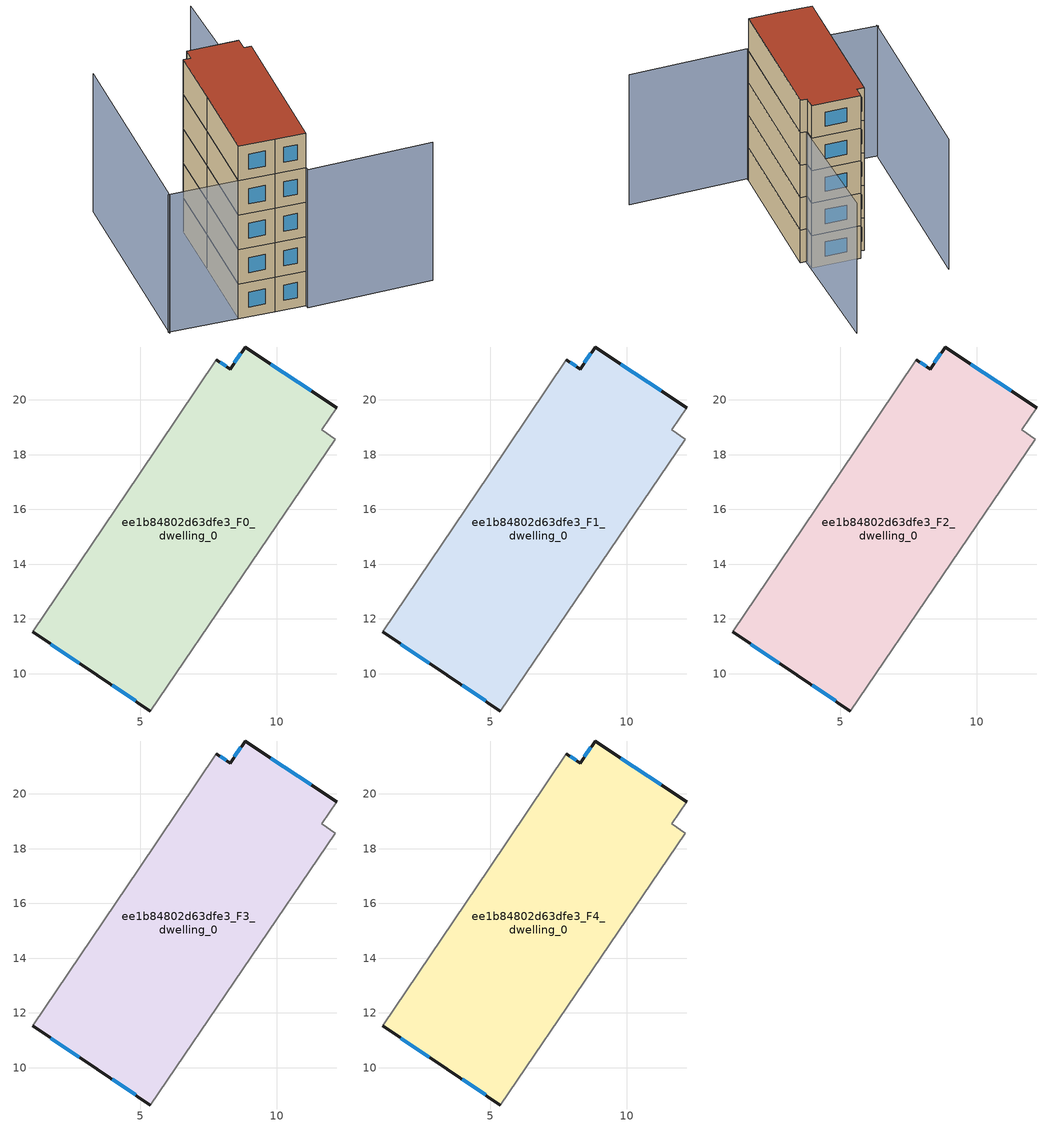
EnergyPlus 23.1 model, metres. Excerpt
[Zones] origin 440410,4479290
ee1b84802d63dfe3_F0_dwelling_0
 floor ground (EU_floor_Construction): 12.18,19.72 11.64,18.9 12.12,18.57 5.38,8.64 3.43,9.94 1.08,11.53 4.97,17.28 7.78,21.46 8.29,21.13 8.84,21.93 z0
 wall outside (EU_wall_Construction): 12.18,19.72 8.84,21.93 8.29,21.13 7.78,21.46 / 1.08,11.53 3.43,9.94 5.38,8.64 z0:3
 wall adiabatic (EU_wall_Construction): 5.38,8.64 12.12,18.57 11.64,18.9 12.18,19.72 / 7.78,21.46 4.97,17.28 1.08,11.53 z0:3
 window (EU_Window_Construction): 11.24,20.34 9.78,21.31 / 3.98,9.58 4.83,9 / 1.74,11.08 2.77,10.39 / 8.14,21.22 7.92,21.37 / 8.68,21.71 8.44,21.35 z0.84:2.16
ee1b84802d63dfe3_F1_dwelling_0
 floor to ee1b84802d63dfe3_F0_dwelling_0 (EU_floor_Construction): 12.18,19.72 11.64,18.9 12.12,18.57 5.38,8.64 3.43,9.94 1.08,11.53 4.97,17.28 7.78,21.46 8.29,21.13 8.84,21.93 z3
 wall outside (EU_wall_Construction): 12.18,19.72 8.84,21.93 8.29,21.13 7.78,21.46 / 1.08,11.53 3.43,9.94 5.38,8.64 z3:6
 wall adiabatic (EU_wall_Construction): 5.38,8.64 12.12,18.57 11.64,18.9 12.18,19.72 / 7.78,21.46 4.97,17.28 1.08,11.53 z3:6
 window (EU_Window_Construction): 11.24,20.34 9.78,21.31 / 3.98,9.58 4.83,9 / 1.74,11.08 2.77,10.39 / 8.14,21.22 7.92,21.37 / 8.68,21.71 8.44,21.35 z3.84:5.16
ee1b84802d63dfe3_F2_dwelling_0
 floor to ee1b84802d63dfe3_F1_dwelling_0 (EU_floor_Construction): 12.18,19.72 11.64,18.9 12.12,18.57 5.38,8.64 3.43,9.94 1.08,11.53 4.97,17.28 7.78,21.46 8.29,21.13 8.84,21.93 z6
 wall outside (EU_wall_Construction): 12.18,19.72 8.84,21.93 8.29,21.13 7.78,21.46 / 1.08,11.53 3.43,9.94 5.38,8.64 z6:9
 wall adiabatic (EU_wall_Construction): 5.38,8.64 12.12,18.57 11.64,18.9 12.18,19.72 / 7.78,21.46 4.97,17.28 1.08,11.53 z6:9
 window (EU_Window_Construction): 11.24,20.34 9.78,21.31 / 3.98,9.58 4.83,9 / 1.74,11.08 2.77,10.39 / 8.14,21.22 7.92,21.37 / 8.68,21.71 8.44,21.35 z6.84:8.16
ee1b84802d63dfe3_F3_dwelling_0
 floor to ee1b84802d63dfe3_F2_dwelling_0 (EU_floor_Construction): 12.18,19.72 11.64,18.9 12.12,18.57 5.38,8.64 3.43,9.94 1.08,11.53 4.97,17.28 7.78,21.46 8.29,21.13 8.84,21.93 z9
 wall outside (EU_wall_Construction): 12.18,19.72 8.84,21.93 8.29,21.13 7.78,21.46 / 1.08,11.53 3.43,9.94 5.38,8.64 z9:12
 wall adiabatic (EU_wall_Construction): 5.38,8.64 12.12,18.57 11.64,18.9 12.18,19.72 / 7.78,21.46 4.97,17.28 1.08,11.53 z9:12
 window (EU_Window_Construction): 11.24,20.34 9.78,21.31 / 3.98,9.58 4.83,9 / 1.74,11.08 2.77,10.39 / 8.14,21.22 7.92,21.37 / 8.68,21.71 8.44,21.35 z9.84:11.16
ee1b84802d63dfe3_F4_dwelling_0
 floor to ee1b84802d63dfe3_F3_dwelling_0 (EU_floor_Construction): 12.18,19.72 11.64,18.9 12.12,18.57 5.38,8.64 3.43,9.94 1.08,11.53 4.97,17.28 7.78,21.46 8.29,21.13 8.84,21.93 z12
 wall outside (EU_wall_Construction): 12.18,19.72 8.84,21.93 8.29,21.13 7.78,21.46 / 1.08,11.53 3.43,9.94 5.38,8.64 z12:15
 wall adiabatic (EU_wall_Construction): 5.38,8.64 12.12,18.57 11.64,18.9 12.18,19.72 / 7.78,21.46 4.97,17.28 1.08,11.53 z12:15
 window (EU_Window_Construction): 11.24,20.34 9.78,21.31 / 3.98,9.58 4.83,9 / 1.74,11.08 2.77,10.39 / 8.14,21.22 7.92,21.37 / 8.68,21.71 8.44,21.35 z12.84:14.16
 roof outside (EU_roof_Construction): 5.38,8.64 12.12,18.57 11.64,18.9 12.18,19.72 8.84,21.93 8.29,21.13 7.78,21.46 4.97,17.28 1.08,11.53 3.43,9.94 z15
shading: 13.49,3.23 5.22,8.38 / 5.22,8.38 17.33,27.86 / 6.02,28.27 -3.36,14.42 / 1.08,11.53 -3.36,14.54 z0:12
[Building]
EU S2 Campaign: North Axis=0; Terrain=City; Solar Distribution=FullExterior
[Site:Location]
Madrid: Latitude=40.5; Longitude=-3.5; Time Zone=1; Elevation=609
[SizingPeriod:WeatherFileDays]
AnnualSizingPeriod: Begin Month=1; Begin Day of Month=1; End Month=12; End Day of Month=31; Day of Week for Start Day=Monday; Use Weather File Daylight Saving Period=No; Use Weather File Rain and Snow Indicators=No
[MATERIAL]
EU_InternalMass_Material: Roughness=MediumRough; Thickness=0.1; Conductivity=1; Density=1800; Specific Heat=900; Thermal Absorptance=0.9; Solar Absorptance=0.7; Visible Absorptance=0.7
[MATERIAL:NOMASS] Roughness=MediumRough; Thermal Absorptance=0.9; Solar Absorptance=0.7; Visible Absorptance=0.7
Name | Thermal Resistance
EU_wall_NoMass; EU_roof_NoMass | 2.16768
EU_floor_NoMass | 1.14339
[WINDOWMATERIAL:SIMPLEGLAZINGSYSTEM]
EU_Window_SimpleGlazing: UFactor=3.23888; Solar Heat Gain Coefficient=0.85; Visible Transmittance=0.85
[CONSTRUCTION]
EU_wall_Construction: EU_wall_NoMass
EU_roof_Construction: EU_roof_NoMass
EU_floor_Construction: EU_floor_NoMass
EU_Window_Construction: EU_Window_SimpleGlazing
EU_InternalMass_Construction: EU_InternalMass_Material
[ZONE] Type=1; Multiplier=1; Ceiling Height=autocalculate; Volume=198.774; Floor Area=autocalculate; Part of Total Floor Area=Yes
ee1b84802d63dfe3_F0_dwelling_0; ee1b84802d63dfe3_F1_dwelling_0; ee1b84802d63dfe3_F2_dwelling_0; ee1b84802d63dfe3_F3_dwelling_0; ee1b84802d63dfe3_F4_dwelling_0
[INTERNALMASS] Construction=EU_InternalMass_Construction; Surface Area=66.2582
Name | Zone or ZoneList
ee1b84802d63dfe3_F0_dwelling_0_EU_InternalMass | ee1b84802d63dfe3_F0_dwelling_0
ee1b84802d63dfe3_F1_dwelling_0_EU_InternalMass | ee1b84802d63dfe3_F1_dwelling_0
ee1b84802d63dfe3_F2_dwelling_0_EU_InternalMass | ee1b84802d63dfe3_F2_dwelling_0
ee1b84802d63dfe3_F3_dwelling_0_EU_InternalMass | ee1b84802d63dfe3_F3_dwelling_0
ee1b84802d63dfe3_F4_dwelling_0_EU_InternalMass | ee1b84802d63dfe3_F4_dwelling_0
[OTHEREQUIPMENT] Fuel Type=Electricity; Design Level Calculation Method=Watts/Area; Power per Zone Floor Area=1; Fraction Latent=0; Fraction Radiant=0; Fraction Lost=0; Carbon Dioxide Generation Rate=0; EndUse Subcategory=EU_Step8_InternalGains
Name | Zone or ZoneList or Space or SpaceList | Schedule
EU_Step8_InternalGain_ee1b84802d63dfe3_F0_dwelling_0_f000 | ee1b84802d63dfe3_F0_dwelling_0 | EU_Step8_GainSchedule_ee1b84802d63dfe3_F0_dwelling_0_f000
EU_Step8_InternalGain_ee1b84802d63dfe3_F1_dwelling_0_f000 | ee1b84802d63dfe3_F1_dwelling_0 | EU_Step8_GainSchedule_ee1b84802d63dfe3_F1_dwelling_0_f000
EU_Step8_InternalGain_ee1b84802d63dfe3_F2_dwelling_0_f000 | ee1b84802d63dfe3_F2_dwelling_0 | EU_Step8_GainSchedule_ee1b84802d63dfe3_F2_dwelling_0_f000
EU_Step8_InternalGain_ee1b84802d63dfe3_F3_dwelling_0_f000 | ee1b84802d63dfe3_F3_dwelling_0 | EU_Step8_GainSchedule_ee1b84802d63dfe3_F3_dwelling_0_f000
EU_Step8_InternalGain_ee1b84802d63dfe3_F4_dwelling_0_f000 | ee1b84802d63dfe3_F4_dwelling_0 | EU_Step8_GainSchedule_ee1b84802d63dfe3_F4_dwelling_0_f000
[ZONEVENTILATION:DESIGNFLOWRATE] Schedule=EU_AlwaysOn; Design Flow Rate Calculation Method=AirChanges/Hour; Air Changes per Hour=0.480546; Ventilation Type=Natural; Fan Pressure Rise=0; Fan Total Efficiency=1; Constant Term Coefficient=1; Temperature Term Coefficient=0; Velocity Term Coefficient=0; Velocity Squared Term Coefficient=0; Minimum Indoor Temperature=-100; Maximum Indoor Temperature=100; Delta Temperature=-100; Minimum Outdoor Temperature=-100; Maximum Outdoor Temperature=100; Maximum Wind Speed=40
Name | Zone or ZoneList or Space or SpaceList
EU_ConstantAir_ee1b84802d63dfe3_F0_dwelling_0 | ee1b84802d63dfe3_F0_dwelling_0
EU_ConstantAir_ee1b84802d63dfe3_F1_dwelling_0 | ee1b84802d63dfe3_F1_dwelling_0
EU_ConstantAir_ee1b84802d63dfe3_F2_dwelling_0 | ee1b84802d63dfe3_F2_dwelling_0
EU_ConstantAir_ee1b84802d63dfe3_F3_dwelling_0 | ee1b84802d63dfe3_F3_dwelling_0
EU_ConstantAir_ee1b84802d63dfe3_F4_dwelling_0 | ee1b84802d63dfe3_F4_dwelling_0
[HVACTEMPLATE:THERMOSTAT] Constant Heating Setpoint=20; Constant Cooling Setpoint=50
EU_HeatOnly_ee1b84802d63dfe3_F0_dwelling_0; EU_HeatOnly_ee1b84802d63dfe3_F1_dwelling_0; EU_HeatOnly_ee1b84802d63dfe3_F2_dwelling_0; EU_HeatOnly_ee1b84802d63dfe3_F3_dwelling_0; EU_HeatOnly_ee1b84802d63dfe3_F4_dwelling_0
[HVACTEMPLATE:ZONE:IDEALLOADSAIRSYSTEM] System Availability Schedule=EU_AlwaysOn; Maximum Heating Supply Air Temperature=50; Minimum Cooling Supply Air Temperature=13; Maximum Heating Supply Air Humidity Ratio=0.0156; Minimum Cooling Supply Air Humidity Ratio=0.0077; Heating Limit=NoLimit; Cooling Limit=NoLimit; Heating Availability Schedule=EU_AlwaysOn; Cooling Availability Schedule=EU_CoolingOff; Dehumidification Control Type=ConstantSensibleHeatRatio; Cooling Sensible Heat Ratio=0.7; Dehumidification Setpoint=60; Humidification Control Type=None; Humidification Setpoint=30; Outdoor Air Method=None; Outdoor Air Flow Rate per Person=0.00944; Outdoor Air Flow Rate per Zone Floor Area=0; Outdoor Air Flow Rate per Zone=0; Demand Controlled Ventilation Type=None; Outdoor Air Economizer Type=NoEconomizer; Heat Recovery Type=None; Sensible Heat Recovery Effectiveness=0.7; Latent Heat Recovery Effectiveness=0.65
Name | Template Thermostat
ee1b84802d63dfe3_F0_dwelling_0 | EU_HeatOnly_ee1b84802d63dfe3_F0_dwelling_0
ee1b84802d63dfe3_F1_dwelling_0 | EU_HeatOnly_ee1b84802d63dfe3_F1_dwelling_0
ee1b84802d63dfe3_F2_dwelling_0 | EU_HeatOnly_ee1b84802d63dfe3_F2_dwelling_0
ee1b84802d63dfe3_F3_dwelling_0 | EU_HeatOnly_ee1b84802d63dfe3_F3_dwelling_0
ee1b84802d63dfe3_F4_dwelling_0 | EU_HeatOnly_ee1b84802d63dfe3_F4_dwelling_0
[SIZING:ZONE] Zone Cooling Design Supply Air Temperature Input Method=SupplyAirTemperature; Zone Cooling Design Supply Air Temperature=13; Zone Heating Design Supply Air Temperature Input Method=SupplyAirTemperature; Zone Heating Design Supply Air Temperature=50; Zone Cooling Design Supply Air Humidity Ratio=0.008; Zone Heating Design Supply Air Humidity Ratio=0.008; Cooling Design Air Flow Method=DesignDay; Cooling Design Air Flow Rate=0; Cooling Minimum Air Flow per Zone Floor Area=0.000762; Cooling Minimum Air Flow=0; Cooling Minimum Air Flow Fraction=0.2; Heating Design Air Flow Method=DesignDay; Heating Design Air Flow Rate=0; Heating Maximum Air Flow per Zone Floor Area=0.002032; Heating Maximum Air Flow=0.141576; Heating Maximum Air Flow Fraction=0.3; Account for Dedicated Outdoor Air System=No; Dedicated Outdoor Air System Control Strategy=NeutralSupplyAir; Dedicated Outdoor Air Low Setpoint Temperature for Design=autosize; Dedicated Outdoor Air High Setpoint Temperature for Design=autosize; Zone Load Sizing Method=Sensible Load Only No Latent Load; Zone Latent Cooling Design Supply Air Humidity Ratio Input Method=HumidityRatioDifference; Zone Cooling Design Supply Air Humidity Ratio Difference=0.005; Zone Latent Heating Design Supply Air Humidity Ratio Input Method=HumidityRatioDifference; Zone Humidification Design Supply Air Humidity Ratio Difference=0.005
ee1b84802d63dfe3_F0_dwelling_0; ee1b84802d63dfe3_F1_dwelling_0; ee1b84802d63dfe3_F2_dwelling_0; ee1b84802d63dfe3_F3_dwelling_0; ee1b84802d63dfe3_F4_dwelling_0
[SCHEDULE:CONSTANT]
Name | Hourly Value
EU_AlwaysOn | 1
EU_CoolingOff | 0
[SCHEDULE:FILE] Column Number=1; Rows to Skip at Top=0; Number of Hours of Data=8760; Column Separator=Comma; Interpolate to Timestep=No; Minutes per Item=60; Adjust Schedule for Daylight Savings=Yes
Name | File
EU_Step8_GainSchedule_ee1b84802d63dfe3_F0_dwelling_0_f000 | ../../schedules/ee1b84802d63dfe3/ee1b84802d63dfe3_F0_dwelling_0_f000_gain.csv
EU_Step8_GainSchedule_ee1b84802d63dfe3_F1_dwelling_0_f000 | ../../schedules/ee1b84802d63dfe3/ee1b84802d63dfe3_F1_dwelling_0_f000_gain.csv
EU_Step8_GainSchedule_ee1b84802d63dfe3_F2_dwelling_0_f000 | ../../schedules/ee1b84802d63dfe3/ee1b84802d63dfe3_F2_dwelling_0_f000_gain.csv
EU_Step8_GainSchedule_ee1b84802d63dfe3_F3_dwelling_0_f000 | ../../schedules/ee1b84802d63dfe3/ee1b84802d63dfe3_F3_dwelling_0_f000_gain.csv
EU_Step8_GainSchedule_ee1b84802d63dfe3_F4_dwelling_0_f000 | ../../schedules/ee1b84802d63dfe3/ee1b84802d63dfe3_F4_dwelling_0_f000_gain.csv
